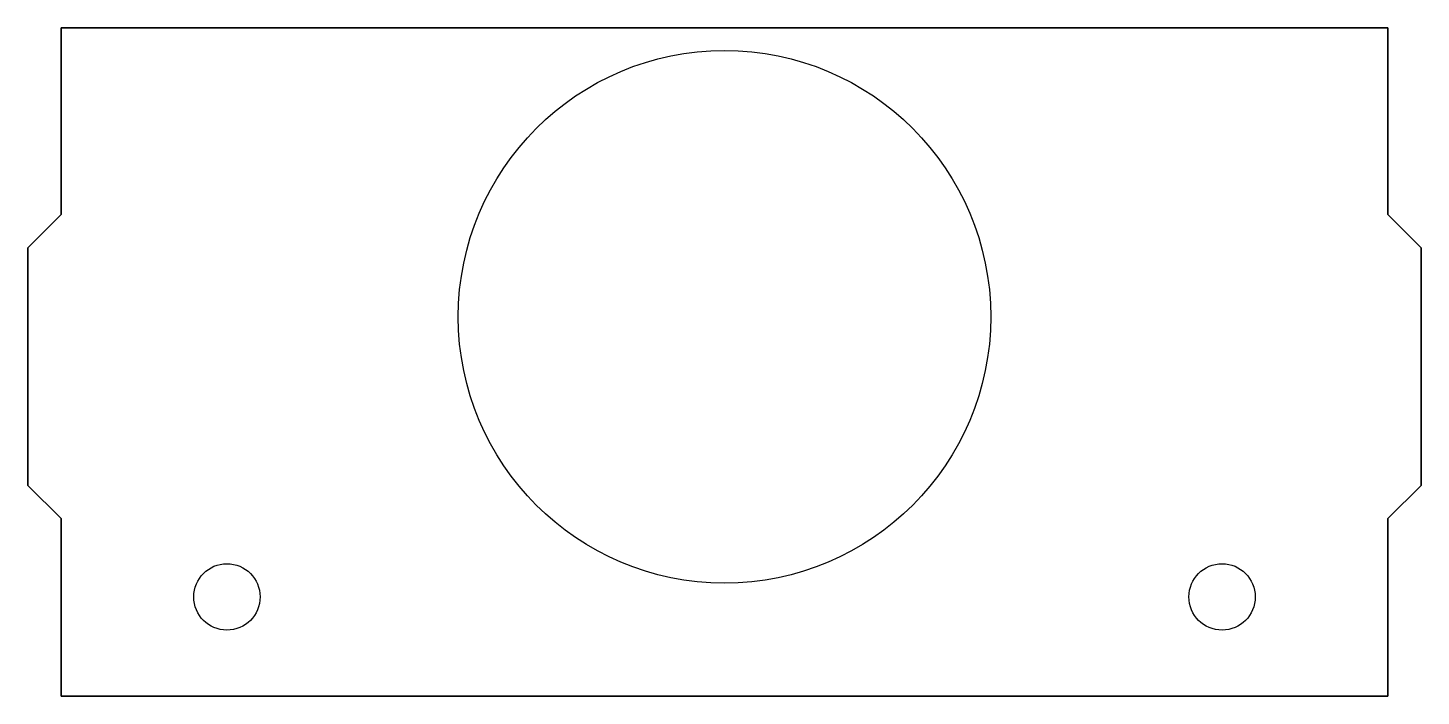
# Model space of a CAD drawing. Header units: millimetres. Extents: x -21 to 21, y 0 to 20.1.
import ezdxf

# ---------------------------------------------------------------- set-up
doc = ezdxf.new("R2010")
doc.units = ezdxf.units.MM
doc.layers.get('0').update_dxf_attribs({"linetype": 'CONTINUOUS'})

msp = doc.modelspace()

# ---------------------------------------------------------------- linework, layer by layer
for p, q in [((-20, 14.52), (-20, 20.146)), ((-20, 20.146), (20, 20.146)), ((20, 20.146), (20, 14.52)), ((-21, 13.52), (-20, 14.52)), ((20, 14.52), (21, 13.52)), ((-21, 6.36), (-21, 13.52)), ((21, 13.52), (21, 6.36)), ((-20, 5.36), (-21, 6.36)), ((21, 6.36), (20, 5.36)), ((-20, 0.01), (-20, 5.36)), ((20, 5.36), (20, 0.01)), ((20, 0.01), (-20, 0.01))]:
    msp.add_line(p, q)
msp.add_lwpolyline([(20, 0.01), (20, 5.36), (21, 6.36), (21, 13.52), (20, 14.52), (20, 20.146), (-20, 20.146), (-20, 14.52), (-21, 13.52), (-21, 6.36), (-20, 5.36), (-20, 0.01)], close=True)
for centre, radius in [((0, 11.44), 8.025), ((0, 11.44), 8.025), ((-15, 3), 1), ((15, 3), 1)]:
    msp.add_circle(centre, radius)

doc.saveas('drawing.dxf')
